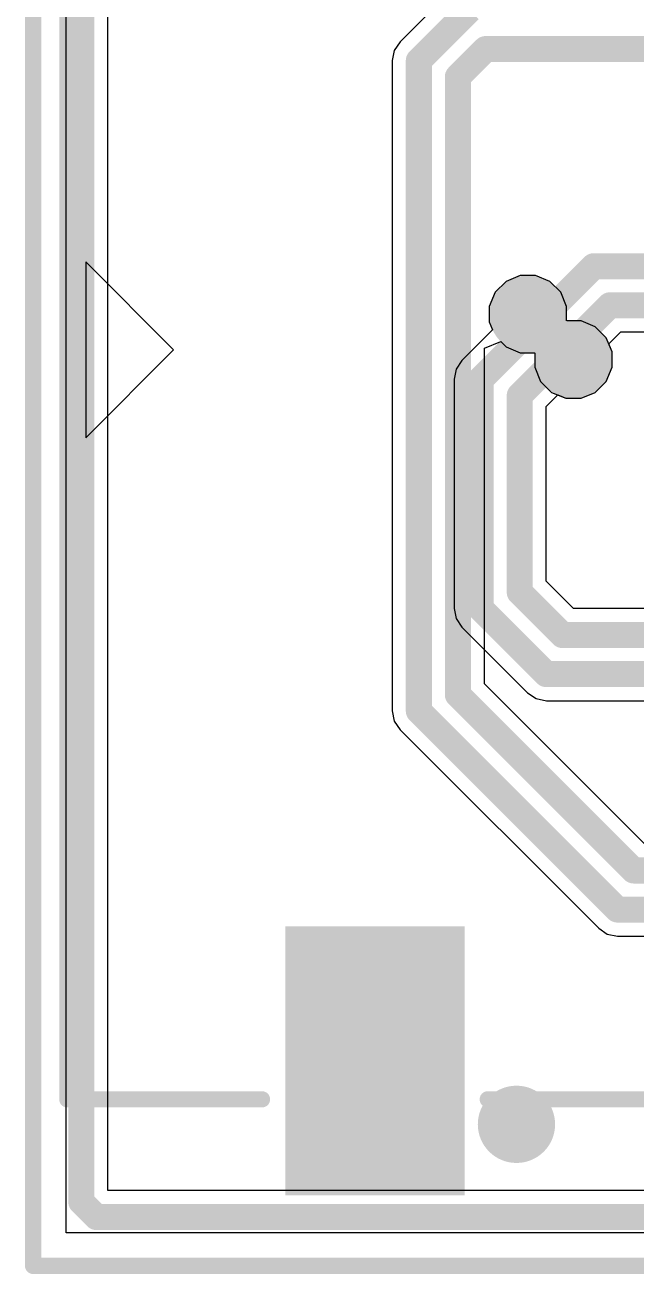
# Model space of a CAD drawing. Header units: inches. Extents: x -2.7 to 28.9, y -2.7 to 27.9.
# Drawn here: x -0.06 to 4.7, y -0.06 to 9.69 of the extents above; entities that cross this region are included whole.
import ezdxf

# ---------------------------------------------------------------- set-up
doc = ezdxf.new("R2010")
doc.units = ezdxf.units.IN
for name, color, linetype in [('Board Outline', 216, 'Continuous'), ('Bottom Layer', 5, 'Continuous'), ('Bottom Solder', 6, 'Continuous'), ('Top Layer', 1, 'Continuous'), ('Top Overlay', 2, 'Continuous'), ('Top Paste', 8, 'Continuous'), ('Top Solder', 216, 'Continuous'), ('Via Holes', 16, 'Continuous')]:
    doc.layers.add(name, color=color, linetype=linetype)

# ---------------------------------------------------------------- blocks, each defined once
blk = doc.blocks.new('5051101492_2')
at = {"layer": 'Top Layer'}
blk.add_hatch(color=1, dxfattribs=at).paths.add_polyline_path([(4.5499, -0.7), (6.5499, -0.7), (6.5499, -2), (4.5499, -2)])
at = {"layer": 'Top Paste'}
blk.add_hatch(color=8, dxfattribs=at).paths.add_polyline_path([(4.5499, -0.7), (6.5499, -0.7), (6.5499, -2), (4.5499, -2)])
at = {"layer": 'Top Solder'}
blk.add_hatch(color=216, dxfattribs=at).paths.add_polyline_path([(4.4999, -0.65), (6.5999, -0.65), (6.5999, -2.05), (4.4999, -2.05)])
at = {"layer": 'Top Overlay'}
for p, q in [((0, -2.921), (-0.6858, -3.6068)), ((0.6858, -3.6068), (0, -2.921)), ((-0.6858, -3.6068), (0.6858, -3.6068))]:
    blk.add_line(p, q, dxfattribs=at)
for points in [[(5.85, -0.4688, 0.127, 0.127, 0), (5.85, 1.5, 0.127, 0.127, 0)], [(5.85, -3.75, 0.127, 0.127, 0), (5.85, -2.2311, 0.127, 0.127, 0)], [(5.85, -3.75, 0.127, 0.127, 0), (-5.85, -3.75, 0.127, 0.127, 0)]]:
    blk.add_lwpolyline(points, format="xyseb", dxfattribs=at)
for points in [[(5.8183, -0.4688, 0.0635, 0.0635, 1), (5.8818, -0.4688, 0.0635, 0.0635, 1)], [(5.8183, -2.2311, 0.0635, 0.0635, 1), (5.8818, -2.2311, 0.0635, 0.0635, 1)], [(5.8183, -3.75, 0.0635, 0.0635, 1), (5.8818, -3.75, 0.0635, 0.0635, 1)], [(5.8183, -3.75, 0.0635, 0.0635, 1), (5.8818, -3.75, 0.0635, 0.0635, 1)]]:
    blk.add_lwpolyline(points, format="xyseb", close=True, dxfattribs=at)

msp = doc.modelspace()

# ---------------------------------------------------------------- hatches: boundary and pattern name
at = {"layer": 'Bottom Layer'}
h = msp.add_hatch(color=5, dxfattribs=at)
edge = h.paths.add_edge_path()
edge.add_arc((3.8617, 7.4286), 0.2, 0, 360)
h = msp.add_hatch(color=5, dxfattribs=at)
edge = h.paths.add_edge_path()
edge.add_arc((4.2164, 7.0739), 0.2, 0, 360)
h = msp.add_hatch(color=5, dxfattribs=at)
edge = h.paths.add_edge_path()
edge.add_arc((3.7719, 1.1049), 0.2, 0, 360)
at = {"layer": 'Bottom Solder'}
h = msp.add_hatch(color=6, dxfattribs=at)
edge = h.paths.add_edge_path()
edge.add_arc((3.8617, 7.4286), 0.3016, 0, 360)
h = msp.add_hatch(color=6, dxfattribs=at)
edge = h.paths.add_edge_path()
edge.add_arc((4.2164, 7.0739), 0.3016, 0, 360)
h = msp.add_hatch(color=6, dxfattribs=at)
edge = h.paths.add_edge_path()
edge.add_arc((3.7719, 1.1049), 0.3016, 0, 360)
at = {"layer": 'Top Layer'}
h = msp.add_hatch(color=1, dxfattribs=at)
edge = h.paths.add_edge_path()
edge.add_arc((3.8617, 7.4286), 0.2, 0, 360)
h = msp.add_hatch(color=1, dxfattribs=at)
edge = h.paths.add_edge_path()
edge.add_arc((4.2164, 7.0739), 0.2, 0, 360)
h = msp.add_hatch(color=1, dxfattribs=at)
edge = h.paths.add_edge_path()
edge.add_arc((3.7719, 1.1049), 0.2, 0, 360)
at = {"layer": 'Top Solder'}
h = msp.add_hatch(color=216, dxfattribs=at)
edge = h.paths.add_edge_path()
edge.add_arc((3.8617, 7.4286), 0.3016, 0, 360)
h = msp.add_hatch(color=216, dxfattribs=at)
edge = h.paths.add_edge_path()
edge.add_arc((4.2164, 7.0739), 0.3016, 0, 360)
h = msp.add_hatch(color=216, dxfattribs=at)
edge = h.paths.add_edge_path()
edge.add_arc((3.7719, 1.1049), 0.3016, 0, 360)
at = {"layer": 'Via Holes'}
h = msp.add_hatch(color=7, dxfattribs=at)
edge = h.paths.add_edge_path()
edge.add_arc((3.8617, 7.4286), 0.1, 0, 360)
h = msp.add_hatch(color=7, dxfattribs=at)
edge = h.paths.add_edge_path()
edge.add_arc((4.2164, 7.0739), 0.1, 0, 360)
h = msp.add_hatch(color=7, dxfattribs=at)
edge = h.paths.add_edge_path()
edge.add_arc((3.7719, 1.1049), 0.1, 0, 360)

# ---------------------------------------------------------------- linework, layer by layer
at = {"layer": 'Board Outline'}
for points in [[(0, 0, 0.127, 0.127, 0), (0, 16, 0.127, 0.127, 0)], [(0, 0, 0.127, 0.127, 0), (18, 0, 0.127, 0.127, 0)]]:
    msp.add_lwpolyline(points, format="xyseb", dxfattribs=at)
msp.add_lwpolyline([(-0.0318, 0, 0.0635, 0.0635, 1), (0.0318, 0, 0.0635, 0.0635, 1)], format="xyseb", close=True, dxfattribs=at)
msp.add_lwpolyline([(-0.0318, 0, 0.0635, 0.0635, 1), (0.0318, 0, 0.0635, 0.0635, 1)], format="xyseb", close=True, dxfattribs=at)
at = {"layer": 'Bottom Layer'}
for p, q in [((0.5832, 0.5882), (0.5832, 15.286)), ((3.8017, 7.7302), (3.6909, 7.6843)), ((3.9217, 7.7302), (3.8017, 7.7302)), ((4.0326, 7.6843), (3.9217, 7.7302)), ((3.6909, 7.6843), (3.606, 7.5994)), ((4.1174, 7.5994), (4.0326, 7.6843)), ((3.606, 7.5994), (3.5601, 7.4886)), ((4.1633, 7.4886), (4.1174, 7.5994)), ((3.5601, 7.4886), (3.5601, 7.3686)), ((4.1633, 7.3755), (4.1633, 7.4886)), ((3.5601, 7.3686), (3.5858, 7.3065)), ((4.2764, 7.3755), (4.1633, 7.3755)), ((4.3872, 7.3296), (4.2764, 7.3755)), ((4.4721, 7.2447), (4.3872, 7.3296)), ((3.5858, 7.3065), (3.3464, 7.0671)), ((4.518, 7.1339), (4.4721, 7.2447)), ((4.518, 7.0139), (4.518, 7.1339)), ((3.3464, 7.0671), (3.3015, 6.9999)), ((3.3015, 6.9999), (3.2857, 6.9206)), ((4.4721, 6.9031), (4.518, 7.0139)), ((3.2857, 6.9206), (3.2857, 6.9206)), ((3.2857, 6.9206), (3.2857, 5.1312)), ((4.3872, 6.8182), (4.4721, 6.9031)), ((4.0049, 6.7085), (4.0943, 6.798)), ((4.0943, 6.798), (4.1564, 6.7723)), ((4.1564, 6.7723), (4.2764, 6.7723)), ((4.2764, 6.7723), (4.3872, 6.8182)), ((4.0049, 5.3432), (4.0049, 6.7085)), ((4.2174, 5.1307), (4.0049, 5.3432)), ((3.2857, 5.1312), (3.2857, 5.1312)), ((3.2857, 5.1312), (3.3015, 5.0519)), ((6.0885, 5.1307), (4.2174, 5.1307)), ((3.3015, 5.0519), (3.3464, 4.9847)), ((3.3464, 4.9847), (3.8588, 4.4723)), ((3.8588, 4.4723), (3.8588, 4.4723)), ((3.8588, 4.4723), (3.926, 4.4274)), ((3.926, 4.4274), (4.0053, 4.4116)), ((4.0053, 4.4116), (4.0053, 4.4116)), ((4.0053, 4.4116), (7.4122, 4.4116)), ((10.4095, 0.5882), (0.5832, 0.5882))]:
    msp.add_line(p, q, dxfattribs=at)
for points in [[(0.376, 0.5, 0.2032, 0.2032, 0), (0.376, 15.3742, 0.2032, 0.2032, 0)], [(3.8241, 7.3909, 0.2032, 0.2032, 0), (3.8617, 7.4286, 0.2032, 0.2032, 0)], [(3.8241, 7.2518, 0.2032, 0.2032, 0), (3.8241, 7.3909, 0.2032, 0.2032, 0)], [(3.4929, 6.9206, 0.2032, 0.2032, 0), (3.8241, 7.2518, 0.2032, 0.2032, 0)], [(3.7977, 6.7943, 0.2032, 0.2032, 0), (4.0396, 7.0362, 0.2032, 0.2032, 0)], [(4.0396, 7.0362, 0.2032, 0.2032, 0), (4.1787, 7.0362, 0.2032, 0.2032, 0)], [(4.1787, 7.0362, 0.2032, 0.2032, 0), (4.2164, 7.0739, 0.2032, 0.2032, 0)], [(3.4929, 5.1312, 0.2032, 0.2032, 0), (3.4929, 6.9206, 0.2032, 0.2032, 0)], [(3.7977, 5.2574, 0.2032, 0.2032, 0), (3.7977, 6.7943, 0.2032, 0.2032, 0)], [(3.7977, 5.2574, 0.2032, 0.2032, 0), (4.1315, 4.9236, 0.2032, 0.2032, 0)], [(3.4929, 5.1312, 0.2032, 0.2032, 0), (4.0053, 4.6188, 0.2032, 0.2032, 0)], [(4.1315, 4.9236, 0.2032, 0.2032, 0), (10.7496, 4.9236, 0.2032, 0.2032, 0)], [(4.0053, 4.6188, 0.2032, 0.2032, 0), (10.9854, 4.6188, 0.2032, 0.2032, 0)], [(0.376, 0.5, 0.2032, 0.2032, 0), (0.4951, 0.381, 0.2032, 0.2032, 0)], [(0.4951, 0.381, 0.2032, 0.2032, 0), (10.6289, 0.381, 0.2032, 0.2032, 0)]]:
    msp.add_lwpolyline(points, format="xyseb", dxfattribs=at)
for points in [[(3.8109, 7.4286, 0.1016, 0.1016, 1), (3.9125, 7.4286, 0.1016, 0.1016, 1)], [(3.7733, 7.3909, 0.1016, 0.1016, 1), (3.8749, 7.3909, 0.1016, 0.1016, 1)], [(3.7733, 7.3909, 0.1016, 0.1016, 1), (3.8749, 7.3909, 0.1016, 0.1016, 1)], [(3.7733, 7.2518, 0.1016, 0.1016, 1), (3.8749, 7.2518, 0.1016, 0.1016, 1)], [(3.7733, 7.2518, 0.1016, 0.1016, 1), (3.8749, 7.2518, 0.1016, 0.1016, 1)], [(3.9888, 7.0362, 0.1016, 0.1016, 1), (4.0904, 7.0362, 0.1016, 0.1016, 1)], [(3.9888, 7.0362, 0.1016, 0.1016, 1), (4.0904, 7.0362, 0.1016, 0.1016, 1)], [(4.1279, 7.0362, 0.1016, 0.1016, 1), (4.2295, 7.0362, 0.1016, 0.1016, 1)], [(4.1279, 7.0362, 0.1016, 0.1016, 1), (4.2295, 7.0362, 0.1016, 0.1016, 1)], [(4.1656, 7.0739, 0.1016, 0.1016, 1), (4.2672, 7.0739, 0.1016, 0.1016, 1)], [(3.4421, 6.9206, 0.1016, 0.1016, 1), (3.5437, 6.9206, 0.1016, 0.1016, 1)], [(3.4421, 6.9206, 0.1016, 0.1016, 1), (3.5437, 6.9206, 0.1016, 0.1016, 1)], [(3.7469, 6.7943, 0.1016, 0.1016, 1), (3.8485, 6.7943, 0.1016, 0.1016, 1)], [(3.7469, 6.7943, 0.1016, 0.1016, 1), (3.8485, 6.7943, 0.1016, 0.1016, 1)], [(3.7469, 5.2574, 0.1016, 0.1016, 1), (3.8485, 5.2574, 0.1016, 0.1016, 1)], [(3.7469, 5.2574, 0.1016, 0.1016, 1), (3.8485, 5.2574, 0.1016, 0.1016, 1)], [(3.4421, 5.1312, 0.1016, 0.1016, 1), (3.5437, 5.1312, 0.1016, 0.1016, 1)], [(3.4421, 5.1312, 0.1016, 0.1016, 1), (3.5437, 5.1312, 0.1016, 0.1016, 1)], [(4.0807, 4.9236, 0.1016, 0.1016, 1), (4.1823, 4.9236, 0.1016, 0.1016, 1)], [(4.0807, 4.9236, 0.1016, 0.1016, 1), (4.1823, 4.9236, 0.1016, 0.1016, 1)], [(3.9545, 4.6188, 0.1016, 0.1016, 1), (4.0561, 4.6188, 0.1016, 0.1016, 1)], [(3.9545, 4.6188, 0.1016, 0.1016, 1), (4.0561, 4.6188, 0.1016, 0.1016, 1)], [(0.3252, 0.5, 0.1016, 0.1016, 1), (0.4268, 0.5, 0.1016, 0.1016, 1)], [(0.3252, 0.5, 0.1016, 0.1016, 1), (0.4268, 0.5, 0.1016, 0.1016, 1)], [(0.4443, 0.381, 0.1016, 0.1016, 1), (0.5459, 0.381, 0.1016, 0.1016, 1)], [(0.4443, 0.381, 0.1016, 0.1016, 1), (0.5459, 0.381, 0.1016, 0.1016, 1)]]:
    msp.add_lwpolyline(points, format="xyseb", close=True, dxfattribs=at)
at = {"layer": 'Top Layer'}
for p, q in [((0.259, 0.259), (0.259, 15.741)), ((3.2586, 9.9489), (2.8634, 9.5537)), ((2.8185, 9.4864), (2.8027, 9.4072)), ((2.8634, 9.5537), (2.8185, 9.4864)), ((2.8027, 9.4072), (2.8027, 9.4071)), ((2.8027, 9.4071), (2.8027, 4.3315)), ((3.5219, 7.1623), (3.6489, 7.2149)), ((3.6489, 7.2149), (3.6909, 7.1729)), ((4.4923, 7.196), (4.5868, 7.2904)), ((4.5868, 7.2904), (4.7654, 7.2904)), ((3.5219, 4.5435), (3.5219, 7.1623)), ((3.6909, 7.1729), (3.8017, 7.127)), ((3.8017, 7.127), (3.9148, 7.127)), ((3.9148, 7.127), (3.9148, 7.0139)), ((4.518, 7.1339), (4.4923, 7.196)), ((4.518, 7.0139), (4.518, 7.1339)), ((3.9148, 7.0139), (3.9607, 6.9031)), ((4.4721, 6.9031), (4.518, 7.0139)), ((3.9607, 6.9031), (4.0456, 6.8182)), ((4.3872, 6.8182), (4.4721, 6.9031)), ((4.0456, 6.8182), (4.1564, 6.7723)), ((4.1564, 6.7723), (4.2764, 6.7723)), ((4.2764, 6.7723), (4.3872, 6.8182)), ((4.7721, 3.2933), (3.5219, 4.5435)), ((2.8027, 4.3315), (2.8027, 4.3315)), ((2.8027, 4.3315), (2.8185, 4.2522)), ((2.8185, 4.2522), (2.8634, 4.185)), ((2.8634, 4.185), (4.4135, 2.6348)), ((4.4135, 2.6348), (4.4136, 2.6348)), ((4.4136, 2.6348), (4.4808, 2.5899)), ((4.4808, 2.5899), (4.5601, 2.5741)), ((4.5601, 2.5741), (4.5601, 2.5741)), ((4.5601, 2.5741), (7.8804, 2.5741)), ((10.2931, 0.259), (0.259, 0.259))]:
    msp.add_line(p, q, dxfattribs=at)
for points in [[(3.0099, 9.4072, 0.2032, 0.2032, 0), (3.4051, 9.8024, 0.2032, 0.2032, 0)], [(3.3147, 9.2809, 0.2032, 0.2032, 0), (3.5314, 9.4976, 0.2032, 0.2032, 0)], [(3.5314, 9.4976, 0.2032, 0.2032, 0), (4.8496, 9.4976, 0.2032, 0.2032, 0)], [(3.0099, 4.3315, 0.2032, 0.2032, 0), (3.0099, 9.4072, 0.2032, 0.2032, 0)], [(3.3147, 4.4577, 0.2032, 0.2032, 0), (3.3147, 9.2809, 0.2032, 0.2032, 0)], [(4.0385, 7.4662, 0.2032, 0.2032, 0), (4.3747, 7.8024, 0.2032, 0.2032, 0)], [(4.3747, 7.8024, 0.2032, 0.2032, 0), (4.8496, 7.8024, 0.2032, 0.2032, 0)], [(4.2541, 7.2507, 0.2032, 0.2032, 0), (4.5009, 7.4976, 0.2032, 0.2032, 0)], [(4.5009, 7.4976, 0.2032, 0.2032, 0), (4.8496, 7.4976, 0.2032, 0.2032, 0)], [(3.3147, 4.4577, 0.2032, 0.2032, 0), (4.6863, 3.0861, 0.2032, 0.2032, 0)], [(3.0099, 4.3315, 0.2032, 0.2032, 0), (4.5601, 2.7813, 0.2032, 0.2032, 0)], [(4.6863, 3.0861, 0.2032, 0.2032, 0), (7.7541, 3.0861, 0.2032, 0.2032, 0)], [(4.5601, 2.7813, 0.2032, 0.2032, 0), (7.8804, 2.7813, 0.2032, 0.2032, 0)]]:
    msp.add_lwpolyline(points, format="xyseb", dxfattribs=at)
for points in [[(3.4806, 9.4976, 0.1016, 0.1016, 1), (3.5822, 9.4976, 0.1016, 0.1016, 1)], [(3.4806, 9.4976, 0.1016, 0.1016, 1), (3.5822, 9.4976, 0.1016, 0.1016, 1)], [(2.9591, 9.4072, 0.1016, 0.1016, 1), (3.0607, 9.4072, 0.1016, 0.1016, 1)], [(2.9591, 9.4072, 0.1016, 0.1016, 1), (3.0607, 9.4072, 0.1016, 0.1016, 1)], [(3.2639, 9.2809, 0.1016, 0.1016, 1), (3.3655, 9.2809, 0.1016, 0.1016, 1)], [(3.2639, 9.2809, 0.1016, 0.1016, 1), (3.3655, 9.2809, 0.1016, 0.1016, 1)], [(4.3239, 7.8024, 0.1016, 0.1016, 1), (4.4255, 7.8024, 0.1016, 0.1016, 1)], [(4.3239, 7.8024, 0.1016, 0.1016, 1), (4.4255, 7.8024, 0.1016, 0.1016, 1)], [(3.9877, 7.4662, 0.1016, 0.1016, 1), (4.0893, 7.4662, 0.1016, 0.1016, 1)], [(4.4501, 7.4976, 0.1016, 0.1016, 1), (4.5517, 7.4976, 0.1016, 0.1016, 1)], [(4.4501, 7.4976, 0.1016, 0.1016, 1), (4.5517, 7.4976, 0.1016, 0.1016, 1)], [(4.2033, 7.2507, 0.1016, 0.1016, 1), (4.3049, 7.2507, 0.1016, 0.1016, 1)], [(3.2639, 4.4577, 0.1016, 0.1016, 1), (3.3655, 4.4577, 0.1016, 0.1016, 1)], [(3.2639, 4.4577, 0.1016, 0.1016, 1), (3.3655, 4.4577, 0.1016, 0.1016, 1)], [(2.9591, 4.3315, 0.1016, 0.1016, 1), (3.0607, 4.3315, 0.1016, 0.1016, 1)], [(2.9591, 4.3315, 0.1016, 0.1016, 1), (3.0607, 4.3315, 0.1016, 0.1016, 1)], [(4.6355, 3.0861, 0.1016, 0.1016, 1), (4.7371, 3.0861, 0.1016, 0.1016, 1)], [(4.6355, 3.0861, 0.1016, 0.1016, 1), (4.7371, 3.0861, 0.1016, 0.1016, 1)], [(4.5093, 2.7813, 0.1016, 0.1016, 1), (4.6109, 2.7813, 0.1016, 0.1016, 1)], [(4.5093, 2.7813, 0.1016, 0.1016, 1), (4.6109, 2.7813, 0.1016, 0.1016, 1)]]:
    msp.add_lwpolyline(points, format="xyseb", close=True, dxfattribs=at)

# ---------------------------------------------------------------- block references
at = {"rotation": 270}
msp.add_blockref('5051101492_2', (4.017, 7.15), dxfattribs=at)

doc.saveas('drawing.dxf')
